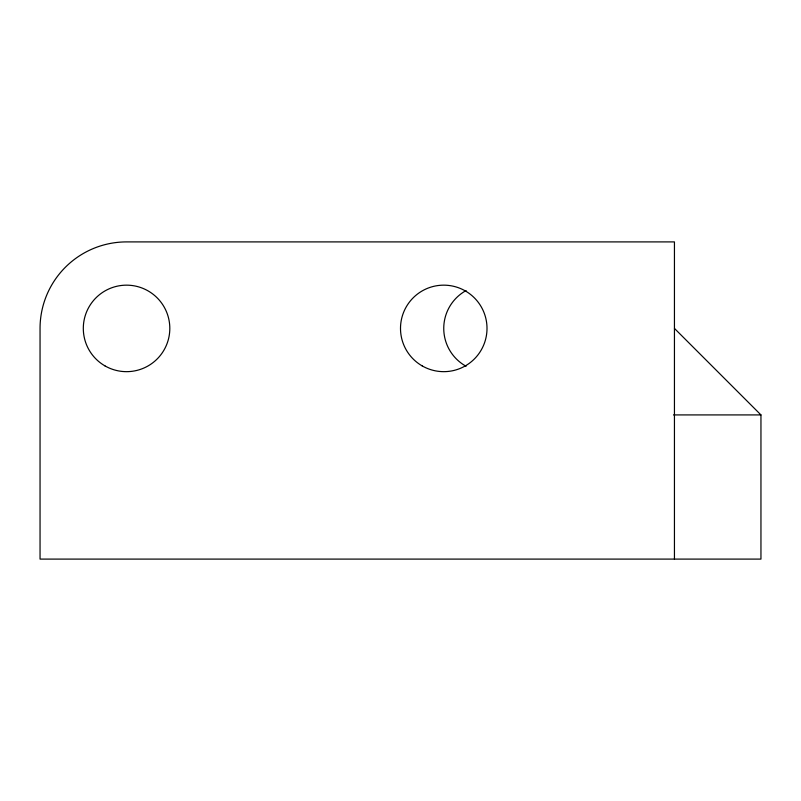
<?xml version="1.0" encoding="UTF-8"?>
<svg xmlns="http://www.w3.org/2000/svg" width="801" height="801" viewBox="0 0 801 801"><rect width="100%" height="100%" fill="white"/><g stroke="black" fill="none" stroke-linecap="round" stroke-linejoin="round"><path stroke-width="1.2" d="M673.481 414.918L760.95 414.918L760.95 559.098L40.05 559.098L40.05 328.41A86.508 86.508 0 0 1 126.558 241.902L674.442 241.902L674.442 559.098M674.442 328.41L760.95 414.918M466.082 366.267A43.254 43.254 0 0 1 466.082 290.553M422.127 365.867A43.254 43.254 0 0 0 487.008 328.41A43.254 43.254 0 0 0 422.127 290.953A43.254 43.254 0 0 0 422.127 365.867M104.931 365.867A43.254 43.254 0 0 0 169.812 328.41A43.254 43.254 0 0 0 104.931 290.953A43.254 43.254 0 0 0 104.931 365.867"/></g></svg>
